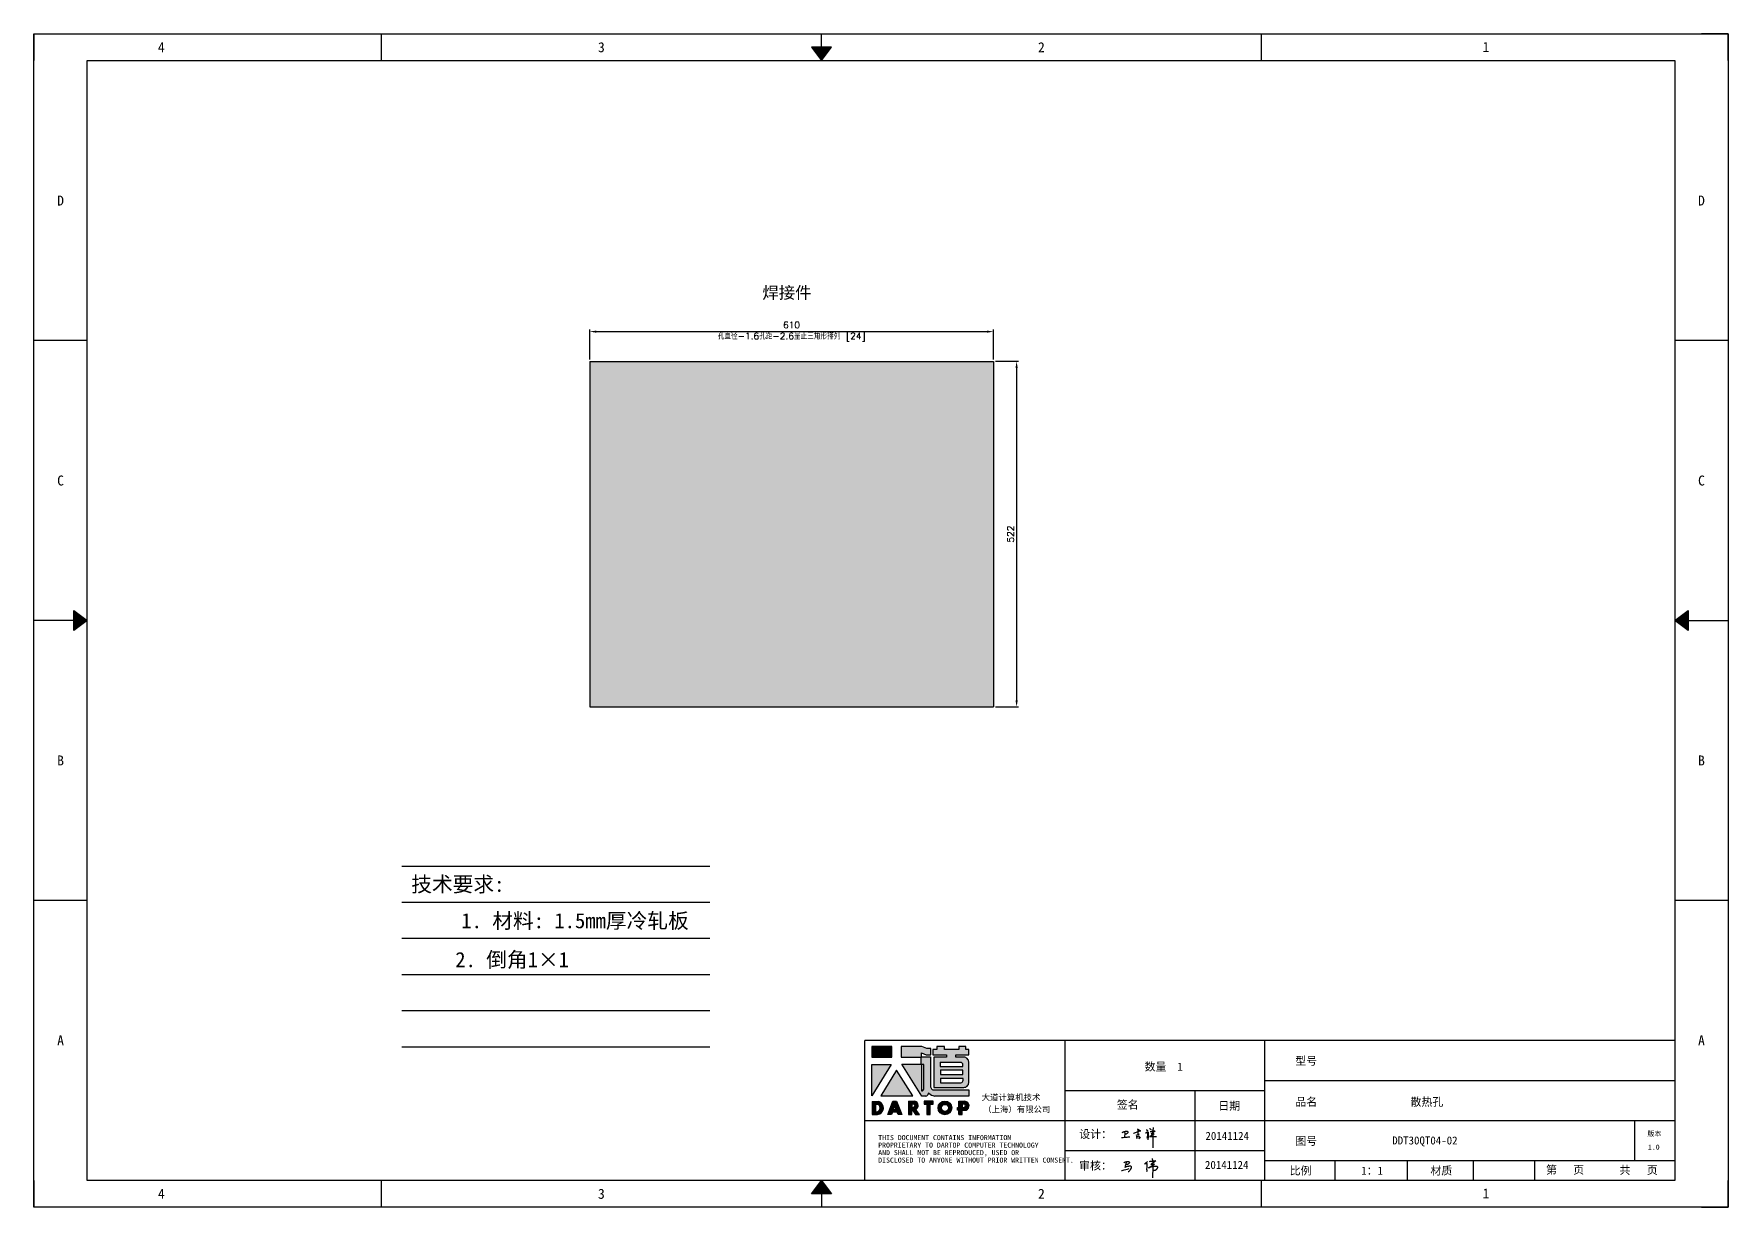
# Model space of a CAD drawing. Header units: millimetres. Extents: x 25928 to 50356, y -44172 to 20163.
# Drawn here: x 36758 to 39318, y -8664 to -6892 of the extents above; entities that cross this region are included whole.
import ezdxf
from ezdxf.enums import TextEntityAlignment as Align

# ---------------------------------------------------------------- set-up
doc = ezdxf.new("R2010")
doc.units = ezdxf.units.MM
doc.linetypes.add('DOT', pattern=[0.25, 0, -0.25])
for name, color, linetype in [('4', 7, 'Continuous'), ('magenta', 6, 'Continuous'), ('print', 30, 'Continuous')]:
    doc.layers.add(name, color=color, linetype=linetype)
doc.layers.add('dim', color=2, linetype='Continuous', lineweight=9)
doc.styles.add('Dartop', font='')
doc.styles.add('HZ', font='')
doc.styles.add('hzHT', font='simhei.ttf')
doc.styles.get("Standard").update_dxf_attribs({"font": 'txt', "bigfont": 'gbcbig.shx'})
doc.styles.get('Dartop').set_extended_font_data('FangSong_GB2312')
doc.styles.get('HZ').set_extended_font_data('SimSun')
doc.dimstyles.new('2-small', dxfattribs={"dimtxt": 10, "dimasz": 10, "dimexe": 3, "dimexo": 3, "dimgap": 4, "dimtad": 1, "dimtxsty": 'Standard', "dimcen": 5, "dimadec": 0, "dimazin": 0, "dimtfac": 1, "dimtmove": 0, "dimatfit": 3, "dimfxl": 0, "dimarcsym": 0})

# ---------------------------------------------------------------- blocks, each defined once
blk = doc.blocks.new('*D487')
at = {"layer": 'Defpoints', "color": 0}
for p in [(38208, -7341.5), (37598, -7386.4), (38208, -7386.4)]:
    blk.add_point(p, dxfattribs=at)
at = {"layer": 'dim', "color": 0, "lineweight": -2}
for p, q in [((37598, -7383.4), (37598, -7338.5)), ((37608, -7341.5), (38198, -7341.5)), ((38208, -7383.4), (38208, -7338.5))]:
    blk.add_line(p, q, dxfattribs=at)
at = {"layer": 'dim', "color": 0}
for points in [[(37608, -7339.9), (37608, -7343.2), (37598, -7341.5)], [(38198, -7339.9), (38198, -7343.2), (38208, -7341.5)]]:
    blk.add_solid(points, dxfattribs=at)
at = {"layer": 'dim', "color": 0, "insert": (37903, -7341.5), "char_height": 10, "attachment_point": 5}
blk.add_mtext('610\\P孔直径-1.6孔距-2.6呈正三角形排列 [24]', dxfattribs=at)
blk = doc.blocks.new('*D488')
at = {"layer": 'Defpoints', "color": 0}
for p in [(38208, -7386.4), (38208, -7908.4), (38242.9, -7908.4)]:
    blk.add_point(p, dxfattribs=at)
at = {"layer": 'dim', "color": 0, "lineweight": -2}
for p, q in [((38211, -7386.4), (38245.9, -7386.4)), ((38242.9, -7396.4), (38242.9, -7898.4)), ((38211, -7908.4), (38245.9, -7908.4))]:
    blk.add_line(p, q, dxfattribs=at)
at = {"layer": 'dim', "color": 0}
for points in [[(38241.2, -7396.4), (38244.6, -7396.4), (38242.9, -7386.4)], [(38241.2, -7898.4), (38244.6, -7898.4), (38242.9, -7908.4)]]:
    blk.add_solid(points, dxfattribs=at)
at = {"layer": 'dim', "color": 0, "insert": (38233.9, -7647.4), "char_height": 10, "attachment_point": 5, "rotation": 90}
blk.add_mtext('522', dxfattribs=at)
blk = doc.blocks.new('*U401')
at = {"color": 254, "linetype": 'Continuous', "extrusion": (0, 0, -1)}
for points in [[(-17, 0.333), (-16.812, 0.25), (-17, 0.5)], [(-17, 0.333), (-17.188, 0.25), (-16.812, 0.25)], [(-17, 0.333), (-17, 0.5), (-17.188, 0.25)]]:
    blk.add_solid(points, dxfattribs=at)
blk = doc.blocks.new('*U400')
at = {"color": 254, "linetype": 'Continuous', "extrusion": (0, 0, -1)}
for points in [[(-33.167, 11), (-33, 11), (-33.25, 11.188)], [(-33.167, 11), (-33.25, 11.188), (-33.25, 10.812)], [(-33.167, 11), (-33.25, 10.812), (-33, 11)]]:
    blk.add_solid(points, dxfattribs=at)
blk = doc.blocks.new('*U402')
at = {"color": 254, "linetype": 'Continuous'}
for points in [[(17, 21.667), (17.188, 21.75), (16.812, 21.75)], [(17, 21.667), (16.812, 21.75), (17, 21.5)], [(17, 21.667), (17, 21.5), (17.188, 21.75)]]:
    blk.add_solid(points, dxfattribs=at)
blk = doc.blocks.new('*U399')
at = {"color": 254, "linetype": 'Continuous', "extrusion": (0, 0, -1)}
for points in [[(-0.833, 11), (-0.75, 10.812), (-0.75, 11.188)], [(-0.833, 11), (-0.75, 11.188), (-1, 11)], [(-0.833, 11), (-1, 11), (-0.75, 10.812)]]:
    blk.add_solid(points, dxfattribs=at)
blk = doc.blocks.new('dadao')
for p, q in [((48, 19.2), (44.9, 10.4)), ((44.9, 10.4), (51.2, 10.4)), ((51.2, 10.4), (48, 19.2))]:
    blk.add_line(p, q)
for points in [[(41.8, 121.6), (41.8, 143.7), (-0.4, 143.7), (-0.4, 121.6), (41.8, 121.6)], [(104.8, 122), (104.8, 130.3), (114.1, 126.3), (124.2, 126.3), (124.2, 139.6), (115.9, 139.6), (105.1, 143.9), (61.5, 143.9)], [(61.7, 144), (61.7, 121.3), (103.9, 121.3)], [(113.4, 38.7), (105.1, 38.7), (63, 106.5), (103.9, 106.5), (103.9, 120.9), (103.9, 121.3)], [(109.7, 53.6), (109.7, 106.2), (104.3, 106.2), (104.3, 50.4), (106.6, 50.4)], [(144.6, 94.4), (144.6, 84.8), (192, 84.8), (192, 94.1), (144.9, 94.1)], [(120.2, 45), (119.5, 45), (119.5, 44.6)], [(0, 28), (0, 0), (11.8, 0)], [(0.1, 28), (14, 28)], [(7.1, 21.8), (7.1, 6.1), (12, 6.1)], [(7.1, 21.8), (11.4, 21.8)], [(76.8, 28.2), (76.8, 0), (84.1, 0), (84.1, 11.1), (91.6, -0.1), (100.3, -0.1), (91.7, 11.1)], [(76.8, 28.2), (90.6, 28.2)], [(84, 22.7), (84, 15.3), (87.2, 15.3)], [(84, 22.7), (87.3, 22.7)], [(183.7, 0), (183.7, 9.6), (180.6, 9.6), (180.6, 14.9), (183.8, 14.9), (183.8, 28.1), (196.1, 28.1), (196.5, 28.1)], [(183.7, 0), (190.9, 0), (190.9, 9.6), (198.8, 9.6)], [(194.9, 22.3), (190.8, 22.3), (190.8, 15), (194.4, 15)]]:
    blk.add_lwpolyline(points)
blk.add_lwpolyline([(137.1, 144.2), (137.1, 137.9), (128.3, 137.9), (128.3, 126.5), (157.3, 126.5), (157.3, 121.5), (130.3, 121.5), (130.3, 57.5), (194.4, 57.5, 0.414214), (204.4, 67.5), (204.4, 111.3, 0.414214), (194.4, 121.3), (177.5, 121.3), (177.5, 126.3), (204.7, 126.3), (204.7, 137.7), (198.2, 137.7), (198.2, 143.9), (183.3, 143.9), (183.3, 138), (153, 138), (153, 144.2), (137.1, 144.2)], format="xyb", close=True)
for points in [[(104.8, 122), (123.4, 122), (123.4, 60, 0.414214), (131.4, 52), (204.8, 52), (204.8, 39.1), (131.7, 39.1)], [(144.3, 110.8), (144.3, 101.8), (192.3, 101.8), (192.3, 105.5, 0.414214), (187.3, 110.5), (144.3, 110.5)], [(144.6, 77), (144.6, 67.5), (187.6, 67.5, 0.414214), (192.6, 72.5), (192.6, 76.4), (144.6, 76.4)]]:
    blk.add_lwpolyline(points, format="xyb")
for points in [[(-0.3, 106.2), (40.4, 106.2), (-0.3, 39.7), (-0.3, 106.2)], [(51.7, 94.1), (18.4, 39.3), (86.2, 39.3)], [(43.8, 28.2), (51.8, 28.2), (62.6, -0.1), (55, -0.1), (53.2, 5), (42.9, 5), (41.1, 0), (33.6, 0)], [(110, 28.1), (110, 21.9), (116, 21.9), (116, -0.1), (123.2, -0.1), (123.2, 22), (129.2, 22), (129.2, 28.1), (110, 28.1)]]:
    blk.add_lwpolyline(points, close=True)
for radius in [14.5, 7.44]:
    blk.add_circle((154.2, 14.2), radius)
for centre, radius, start, end in [((99.2, 60.7), 12.6, 305.6399, 325.969), ((111.6, 46.7), 8.19, 282.9811, 347.6627), ((136, 61.7), 22.9, 226.7358, 259.3209), ((8.5, 13.9), 8.49, 294.2143, 69.7177), ((9.6, 14.2), 14.4, 278.6604, 72.3203), ((86.4, 19), 3.8, 282.527, 76.7196), ((88.6, 19.4), 8.95, 290.6073, 77.2124), ((193.7, 18.7), 3.8, 280.9891, 72.5513), ((195.7, 18.6), 9.51, 288.8959, 85.2442)]:
    blk.add_arc(centre, radius, start, end)
blk = doc.blocks.new('h')
for p, q in [((20768.1, -2360.9), (20773, -2359.1)), ((20769.5, -2366.9), (20769.8, -2370.6)), ((20769.8, -2370.6), (20770.9, -2378)), ((20770.9, -2378), (20771.5, -2370.6)), ((20772.4, -2369.3), (20774.9, -2367.8)), ((20773, -2359.1), (20784.1, -2355.2)), ((20773.3, -2331.8), (20775.3, -2338.7)), ((20789.1, -2340.9), (20773.5, -2331.9)), ((20775.3, -2338.7), (20775.6, -2351.2)), ((20775.6, -2351.2), (20775.5, -2357.3)), ((20782.2, -2369.2), (20780, -2377.1)), ((20780, -2377.1), (20788.3, -2371.3)), ((20780.1, -2366.4), (20780.8, -2366.4)), ((20781.9, -2367.4), (20782.2, -2369.2)), ((20845.7, -2343.5), (20848.4, -2353)), ((20848.9, -2370.3), (20847.9, -2424)), ((20848.4, -2353), (20848.9, -2370.3))]:
    blk.add_line(p, q)
for points in [[(20696.6, -2372.4, 0.002073), (20710.6, -2371.9, 0.016137), (20719.6, -2371.3, 0.008314), (20736.9, -2369.3)], [(20699.1, -2348.2, -0.029745), (20704.6, -2345.4, -0.046842), (20708.4, -2344.2, -0.00919), (20714.3, -2343, -0.018517), (20717.2, -2342.5, -0.037841), (20720.3, -2342.4, -0.039541), (20723.2, -2342.8, -0.149785), (20726, -2344.3, -0.204935), (20726.9, -2346.6, -0.074872), (20726.5, -2348.3, -0.061615), (20725.6, -2350.3, -0.034204), (20723.8, -2352.6, -0.045776), (20722.3, -2354.1, -0.054985), (20720.4, -2355.3, -0.036348), (20717.3, -2356.5, -0.067752), (20715.7, -2356.8, -0.043553), (20713.2, -2356.7)], [(20755, -2351.9, -0.024077), (20759.9, -2350.1, -0.013147), (20768.7, -2346.5, -0.00522), (20775.4, -2344.1, -0.018517), (20777.3, -2343.4, -0.008274), (20786.3, -2341, -0.039541), (20788.3, -2340.8, -0.079216), (20789.4, -2341, -0.204935)], [(20813.5, -2350.1, 0.007348), (20815.9, -2348.7, 0.008421), (20818, -2347.3, 0.009459), (20819.7, -2346.2, -0.016325), (20820.7, -2345.5, -0.173771), (20821.8, -2345.3, -0.085159), (20823.9, -2346, -0.125883), (20826, -2347.9, -0.160659), (20826.6, -2350.1, -0.010447), (20826.5, -2352.3, -0.008247), (20826.2, -2355.1, -0.002698), (20825.3, -2374, 0.001562), (20823.9, -2383.7, 0.016137)], [(20816.8, -2335, -0.053561), (20819.6, -2336.1, -0.075272), (20821.3, -2337.3, -0.005295), (20822.5, -2338.5, -0.009337), (20823.1, -2339.1, -0.026146), (20823.7, -2339.8, -0.016644), (20824.5, -2340.9)], [(20832.1, -2329.2, -0.053561), (20834.9, -2330.3, -0.075272), (20836.7, -2331.5, -0.005295), (20837.8, -2332.6, -0.009337), (20838.5, -2333.3, -0.026146), (20839, -2334, -0.016644), (20839.8, -2335.1)], [(20836, -2343.7, -0.02797), (20842.1, -2342.6, -0.048868), (20845.6, -2342.2, -0.00919), (20851.1, -2341.4, -0.018517), (20853.9, -2341.1, -0.037841), (20856.7, -2341.2, -0.039541), (20859.4, -2341.6, -0.018282), (20840.6, -2354.7, -0.000937)], [(20847.6, -2340.2, 0.021784), (20849.6, -2335.9, 0.028296), (20850.8, -2332.4, 0.008136), (20851.9, -2328.2, 0.028913), (20852.2, -2327, 0.08193), (20852.1, -2325.9, 0.075058), (20851.7, -2324.7, 0.275043)]]:
    blk.add_lwpolyline(points, format="xyb")
for points in [[(20711.3, -2343.5), (20711.3, -2343.5), (20711.5, -2355.8), (20710.7, -2368), (20710.6, -2371.9)], [(20821.5, -2350.6), (20822.4, -2359.2), (20822.2, -2364.9), (20821.7, -2369), (20821.3, -2376.3), (20823.6, -2368.5), (20827.2, -2366.3), (20829.5, -2366.3)], [(20840.6, -2354.7), (20850, -2354.7), (20855, -2354.3), (20845.9, -2361.1), (20840.5, -2364), (20833, -2367.5), (20863.2, -2367.4), (20865.9, -2367.3)]]:
    blk.add_lwpolyline(points)
for centre, radius, start, end in [((20773.7, -2371.2), 2.3, 121.9907, 163.60158), ((20787.5, -2406), 40.3, 100.61827, 108.24823), ((20780.8, -2367.6), 1.15, 9.4675, 90)]:
    blk.add_arc(centre, radius, start, end)

msp = doc.modelspace()

# ---------------------------------------------------------------- hatches: boundary and pattern name
for points in [[(38054.401, -8421.895), (38024.267, -8421.895), (38024.267, -8437.639), (38054.401, -8437.639)], [(38053.431, -8448.655), (38024.347, -8448.655), (38024.347, -8496.141)], [(38061.493, -8457.273), (38037.718, -8496.458), (38086.13, -8496.458)], [(38116.87, -8504.475), (38103.111, -8504.475), (38103.111, -8508.84), (38107.404, -8508.84), (38107.404, -8524.57), (38112.544, -8524.57), (38112.544, -8508.83), (38116.87, -8508.83)]]:
    msp.add_hatch(color=0).paths.add_polyline_path(points)
h = msp.add_hatch(color=0)
h.paths.add_polyline_path([(38099.435, -8431.464), (38106.086, -8434.337), (38113.277, -8434.337), (38113.277, -8424.82), (38107.345, -8424.82), (38099.615, -8421.767), (38068.641, -8421.767), (38068.641, -8437.862), (38098.778, -8437.862), (38098.778, -8438.188), (38098.778, -8448.475), (38069.553, -8448.475), (38099.613, -8496.851), (38105.566, -8496.851, 0.27937482), (38109.911, -8492.625), (38109.911, -8492.403), (38110.436, -8492.403, 0.14314537), (38118.631, -8496.573), (38170.864, -8496.573), (38170.864, -8487.398), (38118.408, -8487.398, -0.41421356), (38112.695, -8481.685), (38112.695, -8437.354), (38099.435, -8437.354)])
h.paths.add_polyline_path([(38099.082, -8448.681), (38102.912, -8448.681), (38102.912, -8486.228, -0.08893574), (38100.692, -8488.51), (38099.069, -8488.51)], flags=16)
h = msp.add_hatch(color=0)
h.paths.add_polyline_path([(38170.775, -8426.152), (38166.127, -8426.152), (38166.127, -8421.731), (38155.504, -8421.731), (38155.504, -8425.931), (38133.817, -8425.931), (38133.817, -8421.51), (38122.458, -8421.51), (38122.458, -8426.013), (38116.182, -8426.013), (38116.182, -8434.164), (38136.894, -8434.164), (38136.894, -8437.768), (38117.594, -8437.768), (38117.594, -8483.408), (38163.411, -8483.408, 0.41421356), (38170.553, -8476.266), (38170.553, -8445.011, 0.41421356), (38163.411, -8437.869), (38151.299, -8437.869), (38151.299, -8434.332), (38170.775, -8434.332)])
h.paths.add_polyline_path([(38158.351, -8445.606, -0.41421356), (38161.922, -8449.177), (38161.922, -8451.796), (38127.62, -8451.796), (38127.62, -8445.606)], flags=16)
h.paths.add_polyline_path([(38161.7, -8457.323), (38161.7, -8463.954), (38127.842, -8463.954), (38127.842, -8457.323)], flags=16)
h.paths.add_polyline_path([(38162.143, -8469.923), (38162.143, -8472.763, -0.41421356), (38158.572, -8476.334), (38127.842, -8476.334), (38127.842, -8469.923)], flags=16)
h = msp.add_hatch(color=0)
h.paths.add_polyline_path([(38034.539, -8504.547), (38024.561, -8504.547), (38024.561, -8524.51), (38032.964, -8524.51, 0.79301591)])
h.paths.add_polyline_path([(38033.112, -8520.138), (38029.624, -8520.138), (38029.624, -8508.919), (38032.727, -8508.919, -0.67136089)], flags=16)
h = msp.add_hatch(color=0)
h.paths.add_polyline_path([(38061.569, -8504.383), (38055.874, -8504.383), (38048.552, -8524.531), (38053.945, -8524.531), (38055.214, -8520.96), (38062.522, -8520.96), (38063.818, -8524.575), (38069.255, -8524.575)])
h.paths.add_polyline_path([(38061.125, -8517.112), (38056.598, -8517.112), (38058.82, -8510.78)], flags=16)
h = msp.add_hatch(color=0)
h.paths.add_polyline_path([(38089.247, -8504.397), (38079.433, -8504.397), (38079.433, -8524.542), (38084.619, -8524.542), (38084.619, -8516.556), (38089.949, -8524.614), (38096.216, -8524.614), (38090.081, -8516.607, 0.74405494)])
h.paths.add_polyline_path([(38084.572, -8513.574), (38084.572, -8508.284), (38086.89, -8508.284, -0.79680897), (38086.855, -8513.574)], flags=16)
h = msp.add_hatch(color=0)
h.paths.add_polyline_path([(38124.349, -8514.397, 1), (38145.035, -8514.397, 1)])
h.paths.add_polyline_path([(38140.006, -8514.397, -1), (38129.379, -8514.397, -1)], flags=16)
h = msp.add_hatch(color=0)
h.paths.add_polyline_path([(38164.877, -8504.445), (38164.58, -8504.445), (38155.831, -8504.445), (38155.831, -8513.846), (38153.51, -8513.846), (38153.51, -8517.663), (38155.794, -8517.663), (38155.794, -8524.507), (38160.901, -8524.507), (38160.901, -8517.636), (38166.513, -8517.636, 0.81230381)])
h.paths.add_polyline_path([(38160.825, -8513.82), (38160.825, -8508.562), (38163.731, -8508.562, -0.77821343), (38163.435, -8513.82)], flags=16)
at = {"layer": 'magenta'}
h = msp.add_hatch(dxfattribs=at)
h.set_pattern_fill('HEX', color=256, style=0)
h.set_pattern_definition([(0, (-228, 0), (0, 5.49926), [3.175, -6.35]), (120, (-228, 0), (-4.7624989, -2.74963), [3.175, -6.35]), (60, (-224.825, 0), (-4.7624989, 2.74963), [3.175, -6.35])])
h.paths.add_polyline_path([(37598.041, -7386.44), (37598.041, -7908.44), (38208.041, -7908.44), (38208.041, -7386.44)])

# ---------------------------------------------------------------- linework, layer by layer
at = {"color": 0, "linetype": 'DOT'}
for p, q in [((36758.305, -6891.665), (39277.477, -6891.665)), ((36758.305, -8624.051), (36758.305, -6931.953)), ((39317.765, -6931.953), (39317.765, -8624.051)), ((39277.477, -8664.339), (36758.305, -8664.339))]:
    msp.add_line(p, q, dxfattribs=at)
at = {"color": 0}
for p, q in [((36758.305, -6891.665), (36758.305, -6931.953)), ((37283.219, -6931.953), (37283.219, -6891.665)), ((37947.971, -6911.809), (37947.971, -6891.665)), ((38612.724, -6931.953), (38612.724, -6891.665)), ((39317.765, -6891.665), (39277.477, -6891.665)), ((39317.765, -6931.953), (39317.765, -6891.665)), ((36838.881, -8624.051), (36838.881, -6931.953)), ((36838.881, -6931.953), (39237.189, -6931.953)), ((39237.189, -6931.953), (39237.189, -8624.051)), ((36838.881, -7354.977), (36758.305, -7354.977)), ((39317.765, -7354.977), (39237.189, -7354.977)), ((36818.737, -7778.002), (36758.305, -7778.002)), ((39257.333, -7778.002), (39317.765, -7778.002)), ((36838.881, -8201.027), (36758.305, -8201.027)), ((39317.765, -8201.027), (39237.189, -8201.027)), ((39237.189, -8412.539), (38013.44, -8412.539)), ((38013.44, -8624.051), (38013.44, -8412.539)), ((38315.6, -8412.539), (38315.6, -8624.051)), ((38617.76, -8624.051), (38617.76, -8412.539)), ((38315.6, -8488.079), (38617.76, -8488.079)), ((38512.004, -8488.079), (38512.004, -8624.051)), ((38617.76, -8472.971), (39237.189, -8472.971)), ((38013.44, -8533.403), (38315.6, -8533.403)), ((38315.6, -8533.403), (39237.189, -8533.403)), ((39176.757, -8593.835), (39176.757, -8533.403)), ((38315.6, -8578.727), (38617.76, -8578.727)), ((38617.76, -8593.835), (39237.189, -8593.835)), ((38724.068, -8624.051), (38724.068, -8593.835)), ((38833.625, -8624.051), (38833.625, -8593.835)), ((38933.222, -8624.051), (38933.222, -8593.835)), ((39025.677, -8624.051), (39025.677, -8593.835)), ((36758.305, -8624.051), (36758.305, -8664.339)), ((39237.189, -8624.051), (36838.881, -8624.051)), ((37283.219, -8664.339), (37283.219, -8624.051)), ((38612.724, -8664.339), (38612.724, -8624.051)), ((39317.765, -8664.339), (39317.765, -8624.051)), ((37947.971, -8644.195), (37947.971, -8664.339)), ((39277.477, -8664.339), (39317.765, -8664.339))]:
    msp.add_line(p, q, dxfattribs=at)
for p, q in [((37598.041, -7386.44), (37598.041, -7908.44)), ((37598.041, -7386.44), (38208.041, -7386.44)), ((38208.041, -7386.44), (38208.041, -7908.44)), ((37598.041, -7908.44), (38208.041, -7908.44)), ((38451.276, -8599.658), (38447.501, -8602.243)), ((38447.638, -8590.881), (38448.505, -8598.122)), ((38448.505, -8598.122), (38448.645, -8603.469)), ((38449.262, -8599.841), (38451.276, -8599.658)), ((38445.365, -8603.385), (38442.396, -8604.992)), ((38447.501, -8602.243), (38445.365, -8603.385)), ((38445.487, -8599.841), (38449.262, -8599.841)), ((38448.645, -8603.469), (38448.325, -8620.109))]:
    msp.add_line(p, q)
for points in [[(37947.971, -6931.953), (37963.08, -6911.809), (37932.863, -6911.809), (37947.971, -6931.953)], [(36838.881, -7778.002), (36818.737, -7793.11), (36818.737, -7762.894), (36838.881, -7778.002)], [(39237.189, -7778.002), (39257.333, -7762.894), (39257.333, -7793.11), (39237.189, -7778.002)], [(37947.971, -8624.051), (37963.08, -8644.195), (37932.863, -8644.195), (37947.971, -8624.051)]]:
    msp.add_lwpolyline(points, close=True, dxfattribs=at)
for points in [[(38404.663, -8597.228, -0.02974503), (38406.39, -8596.363, -0.04684215), (38407.56, -8595.987, -0.00919025), (38409.385, -8595.618, -0.01851715), (38410.299, -8595.485, -0.03784064), (38411.243, -8595.456, -0.03954126), (38412.14, -8595.567, -0.14978519), (38413.017, -8596.046, -0.20493524), (38413.285, -8596.739, -0.07487171), (38413.183, -8597.287, -0.06161465), (38412.885, -8597.893, -0.0342039), (38412.345, -8598.606, -0.04577587), (38411.861, -8599.068, -0.05498501), (38411.276, -8599.436, -0.03634791), (38410.307, -8599.821, -0.06775206), (38409.822, -8599.905, -0.04355337), (38409.058, -8599.865)], [(38443.634, -8595.387, -0.02797026), (38446.075, -8594.936, -0.04886788), (38447.489, -8594.785, -0.00919025), (38449.714, -8594.456, -0.01851715), (38450.826, -8594.353, -0.03784064), (38451.967, -8594.377, -0.03954126), (38453.042, -8594.568, -0.01828189), (38445.487, -8599.841, -0.0009369)], [(38442.396, -8604.992, -0.02974503), (38445.091, -8603.642, -0.04684215), (38446.915, -8603.055, -0.00919025), (38449.762, -8602.479, -0.01851715), (38451.189, -8602.273, -0.03784064), (38452.662, -8602.227, -0.03954126), (38454.061, -8602.4, -0.14978519), (38455.428, -8603.147, -0.20493524), (38455.847, -8604.229, -0.07487171), (38455.688, -8605.082, -0.06161465), (38455.223, -8606.028, -0.0342039), (38454.38, -8607.14, -0.04577587), (38453.625, -8607.862, -0.05498501), (38452.713, -8608.435, -0.03634791), (38451.201, -8609.037, -0.06775206), (38450.444, -8609.167, -0.04355337), (38449.253, -8609.106)]]:
    msp.add_lwpolyline(points, format="xyb")
msp.add_lwpolyline([(38408.47, -8595.794), (38408.47, -8595.794), (38407.893, -8599.334), (38406.942, -8602.663), (38406.321, -8604.705)])
for centre, radius, start, end in [((38421.507, -8573.263), 29.831, 299.265464, 300.9495), ((38489.089, -8823.311), 230.333, 102.46592, 103.2053), ((38332.124, -8487.972), 152.514, 313.366132, 315.296084), ((38439.391, -8599.383), 0.975, 52.375745, 91.291159), ((38439.057, -8599.231), 1.118, 357.196828, 33.705179), ((38423.779, -8598.483), 16.413, 354.802684, 357.196828), ((38400.244, -8602.849), 6.385, 281.076982, 291.212632), ((38259.842, -8032.946), 593.276, 283.91895, 284.971512), ((38416.078, -8621.594), 19.504, 113.202449, 120.017497), ((38411.5, -8610.914), 7.885, 102.47486, 113.202449), ((38422.926, -8662.559), 60.779, 100.36867, 102.47486), ((38410.23, -8605.839), 5.03, 283.816254, 294.030509), ((38414.683, -8617.507), 14.979, 96.125337, 100.36867), ((38411.304, -8608.327), 2.32, 294.836428, 309.901134), ((38380.374, -8579.792), 44.385, 316.919563, 320.58866), ((38413.885, -8610.07), 7.499, 87.457037, 96.125337), ((38413.913, -8609.441), 6.87, 78.399567, 87.457037), ((38405.525, -8601.353), 11.285, 324.094808, 331.378357), ((38414.883, -8604.715), 2.045, 44.324655, 78.399567), ((38414.284, -8605.781), 1.508, 319.573073, 337.48549), ((38410.131, -8602.462), 6.777, 324.910666, 333.348429), ((38413.427, -8603.693), 3.301, 326.76781, 340.871018), ((38415.534, -8604.079), 1.134, 357.998393, 44.324655), ((38414.426, -8604.04), 2.243, 340.871018, 357.998393), ((38921.09, -8680.906), 486.8, 171.410173, 171.768083), ((37581.599, -8571.716), 858.927, 357.565664, 358.057278), ((38413.901, -8597.585), 26.332, 352.912546, 354.802684)]:
    msp.add_arc(centre, radius, start, end)
at = {"layer": 'Defpoints'}
for p, q in [((37314.296, -8148.942), (37779.334, -8148.942)), ((37314.296, -8203.542), (37779.334, -8203.542)), ((37314.296, -8203.542), (37779.334, -8203.542)), ((37314.296, -8258.142), (37779.334, -8258.142)), ((37314.296, -8312.742), (37779.334, -8312.742)), ((37314.296, -8367.342), (37779.334, -8367.342)), ((37314.296, -8421.942), (37779.334, -8421.942))]:
    msp.add_line(p, q, dxfattribs=at)
at = {"layer": 'print'}
msp.add_lwpolyline([(36758.305, -6891.665), (39317.765, -6891.665), (39317.765, -8664.339), (36758.305, -8664.339)], close=True, dxfattribs=at)

# ---------------------------------------------------------------- block references
at = {"color": 0, "linetype": 'Continuous', "xscale": 80.57610619627711, "yscale": 80.57610619627711, "zscale": 80.57610619627711}
for name, p in [('*U402', (36578.178, -8664.339)), ('*U399', (36758.305, -8664.339)), ('*U400', (36578.178, -8664.339)), ('*U401', (36578.178, -8664.339))]:
    msp.add_blockref(name, p, dxfattribs=at)
at = {"color": 0}
for name, p, xscale, yscale, zscale in [('dadao', (38024.561, -8524.51), 0.7141973048657924, 0.7141973048657924, 0.7141973048657924), ('h', (31987.78, -7823.804), 0.3098964079397265, 0.3098964079397265, 0.3098964079397265)]:
    msp.add_blockref(name, p, dxfattribs=dict(at, xscale=xscale, yscale=yscale, zscale=zscale))

# ---------------------------------------------------------------- texts
for s, height, style, p in [('4', 15.108, 'Dartop', (36950.842, -6911.809)), ('3', 15.108, 'Dartop', (37615.595, -6911.809)), ('2', 15.108, 'Dartop', (38280.348, -6911.809)), ('1', 15.108, 'Dartop', (38951.987, -6911.33)), ('D', 15.108, 'Dartop', (36798.593, -7143.465)), ('D', 15.108, 'Dartop', (39277.477, -7143.465)), ('焊接件', 18.1296, 'hzHT', (37895.973, -7282.604)), ('C', 15.108, 'Dartop', (36798.593, -7566.49)), ('C', 15.108, 'Dartop', (39277.477, -7566.49)), ('B', 15.108, 'Dartop', (36798.593, -7989.514)), ('B', 15.108, 'Dartop', (39277.477, -7989.514)), ('A', 15.108, 'Dartop', (36798.593, -8412.539)), ('A', 15.108, 'Dartop', (39277.477, -8412.539)), ('数量  1', 12.0864, 'hzHT', (38465.055, -8452.158)), ('型号', 12.0864, 'hzHT', (38680.467, -8443.283)), ('签名', 12.0864, 'hzHT', (38410.763, -8509.757)), ('日期', 12.0864, 'hzHT', (38564.125, -8511.245)), ('品名', 12.0864, 'hzHT', (38680.467, -8505.329)), ('散热孔', 12.0864, 'hzHT', (38862.768, -8505.3)), ('版本', 7.554, 'hzHT', (39206.391, -8553.457)), ('20141124', 12.0864, 'hzHT', (38561.023, -8556.683)), ('图号', 12.0864, 'hzHT', (38680.467, -8564.406)), ('DDT30QT04-02', 12.08642, 'hzHT', (38859.701, -8563.617)), ('1.0', 7.554, 'Dartop', (39205.482, -8573.646)), ('20141124', 12.0864, 'hzHT', (38560.303, -8600.539)), ('比例', 12.0864, 'hzHT', (38672.04, -8609.258)), ('1：1', 12.0864, 'hzHT', (38779.921, -8609.258)), ('材质', 12.0864, 'hzHT', (38884.539, -8609.258)), ('第   页', 12.0864, 'hzHT', (39071.507, -8608.004)), ('共   页', 12.0864, 'hzHT', (39182.531, -8608.444)), ('4', 15.108, 'Dartop', (36950.842, -8644.195)), ('3', 15.108, 'Dartop', (37615.595, -8644.195)), ('2', 15.108, 'Dartop', (38280.348, -8644.195)), ('1', 15.108, 'Dartop', (38951.987, -8643.716))]:
    msp.add_text(s, height=height, dxfattribs=dict(at, style=style)).set_placement(p, align=Align.MIDDLE_CENTER)
at = {"style": 'HZ'}
for s, p in [('技术要求:', (37398.751, -8176.498)), ('1. 材料: 1.5mm厚冷轧板                     ', (37739.605, -8231.528)), ('2. 倒角1×1         ', (37550.933, -8290.363))]:
    msp.add_text(s, height=22.932, dxfattribs=at).set_placement(p, align=Align.MIDDLE_CENTER)
at = {"color": 0, "style": 'hzHT'}
for s, height, p in [('设计：', 12.0864, (38337.545, -8560.113)), ('THIS DOCUMENT CONTAINS INFORMATION', 7.55401, (38033.834, -8563.09)), ('PROPRIETARY TO DARTOP COMPUTER TECHNOLOGY', 7.55401, (38033.834, -8574.421)), ('AND SHALL NOT BE REPRODUCED, USED OR', 7.55401, (38033.834, -8585.752)), ('DISCLOSED TO ANYONE WITHOUT PRIOR WRITTEN CONSENT.', 7.55401, (38033.834, -8597.083)), ('审核：', 12.0864, (38337.365, -8607.708))]:
    msp.add_text(s, height=height, dxfattribs=at).set_placement(p)
at = {"layer": '4', "color": 0, "style": 'hzHT'}
for s, p in [('大道计算机技术', (38190.071, -8503.09)), ('（上海）有限公司', (38192.352, -8521.157))]:
    msp.add_text(s, height=9.0648, dxfattribs=at).set_placement(p)

# ---------------------------------------------------------------- dimensions: what is measured, and where the dimension line sits
at = {"layer": 'dim'}
dim = msp.add_linear_dim(base=(38208.041, -7341.523), p1=(37598.041, -7386.44), p2=(38208.041, -7386.44), text='<>孔直径-1.6孔距-2.6呈正三角形排列[]', dimstyle='2-small', override={"dimpost": '\\X'}, dxfattribs=at)
dim.commit()
dim.dimension.update_dxf_attribs({"geometry": '*D487', "text_midpoint": (37903.041, -7341.523), "dimtype": 160})
dim = msp.add_linear_dim(base=(38242.914, -7908.44), p1=(38208.041, -7386.44), p2=(38208.041, -7908.44), angle=90, dimstyle='2-small', override={"dimpost": '\\X'}, dxfattribs=at)
dim.commit()
dim.dimension.update_dxf_attribs({"geometry": '*D488', "text_midpoint": (38233.914, -7647.44)})

doc.saveas('drawing.dxf')
